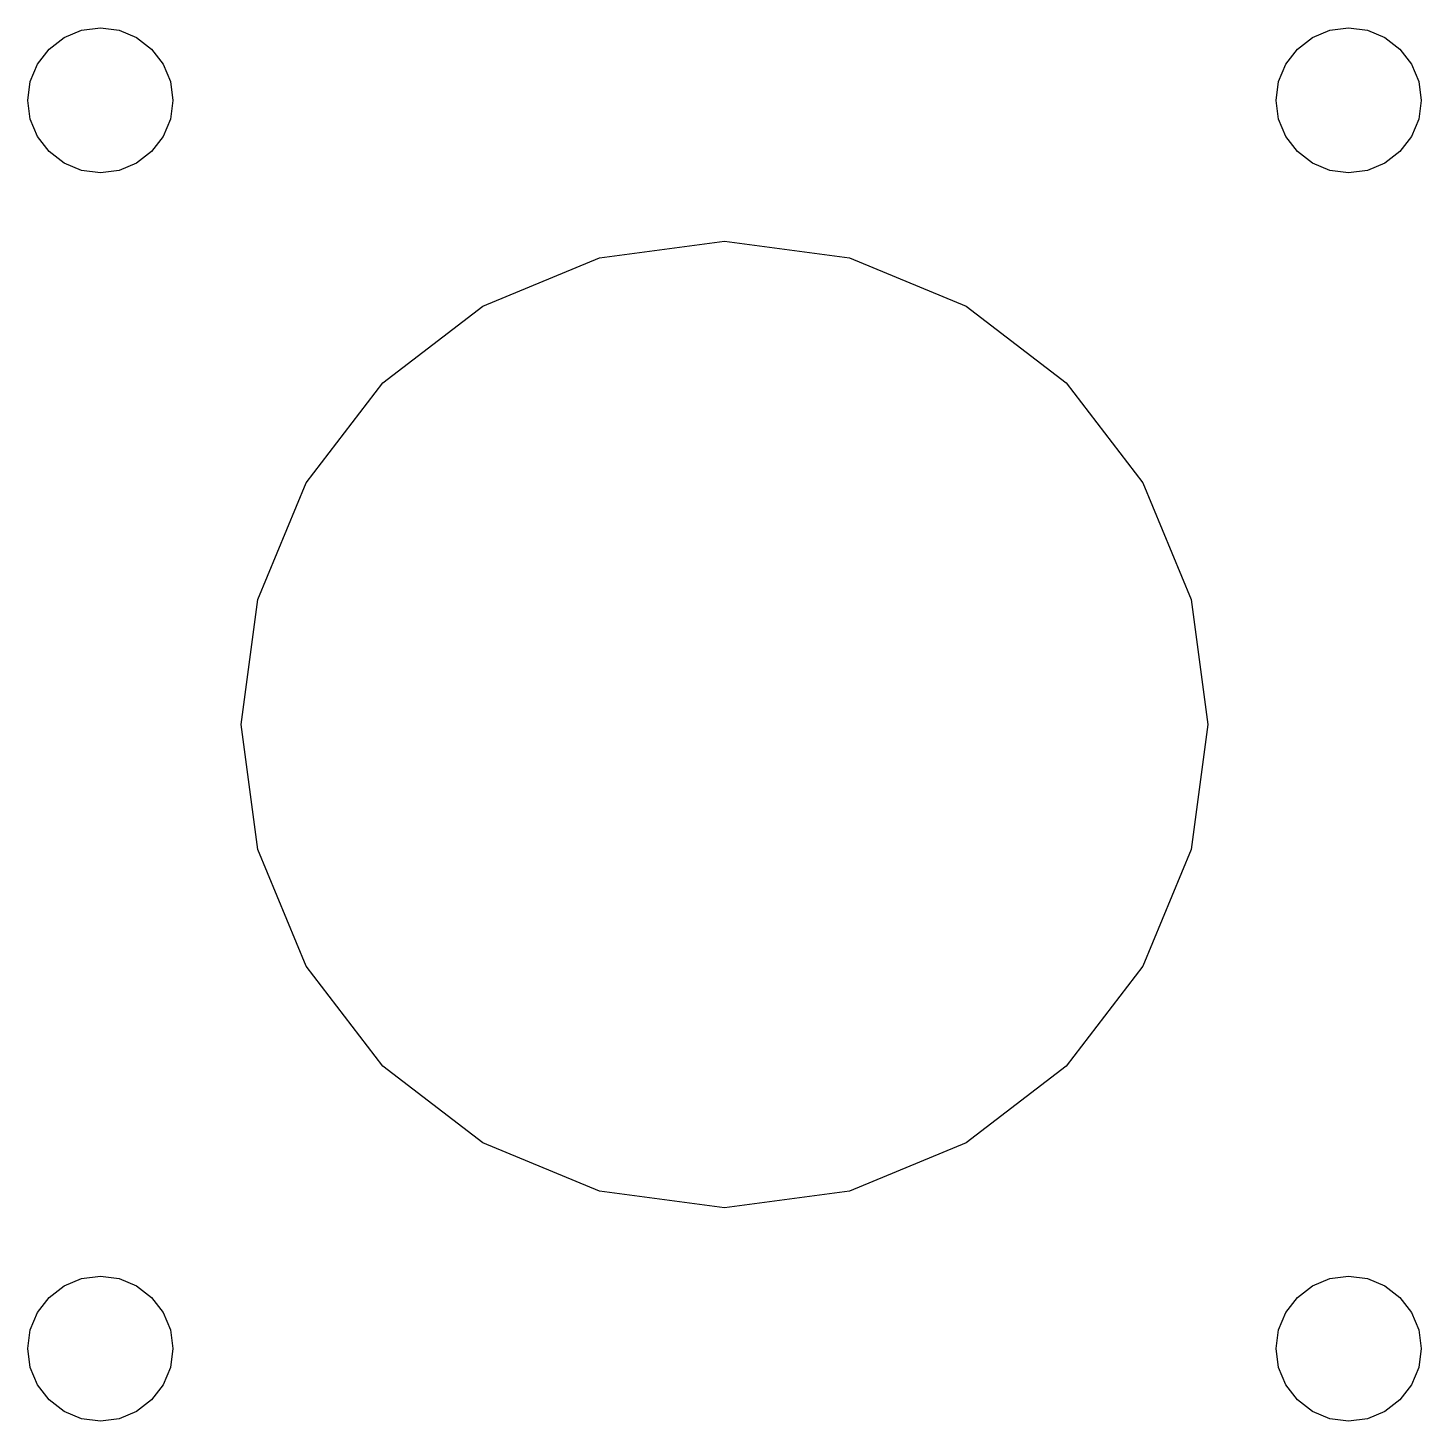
# Model space of a CAD drawing. Header units: metres. Extents: x 3.7 to 38.3, y 3.7 to 38.3.
import ezdxf

# ---------------------------------------------------------------- set-up
doc = ezdxf.new("R2010")
doc.units = ezdxf.units.M

msp = doc.modelspace()

# ---------------------------------------------------------------- linework, layer by layer
at = {"layer": 'Layer0'}
for points in [[(6.773, 35.227, 0), (6.4, 34.941, 0), (5.966, 34.761, 0), (5.5, 34.7, 0), (5.034, 34.761, 0), (4.6, 34.941, 0), (4.227, 35.227, 0), (3.941, 35.6, 0), (3.761, 36.034, 0), (3.7, 36.5, 0), (3.761, 36.966, 0), (3.941, 37.4, 0), (4.227, 37.773, 0), (4.6, 38.059, 0), (5.034, 38.239, 0), (5.5, 38.3, 0), (5.966, 38.239, 0), (6.4, 38.059, 0), (6.773, 37.773, 0), (7.059, 37.4, 0), (7.239, 36.966, 0), (7.3, 36.5, 0), (7.239, 36.034, 0), (7.059, 35.6, 0), (6.773, 35.227, 0)], [(36.5, 38.3, 0), (36.966, 38.239, 0), (37.4, 38.059, 0), (37.773, 37.773, 0), (38.059, 37.4, 0), (38.239, 36.966, 0), (38.3, 36.5, 0), (38.239, 36.034, 0), (38.059, 35.6, 0), (37.773, 35.227, 0), (37.4, 34.941, 0), (36.966, 34.761, 0), (36.5, 34.7, 0), (36.034, 34.761, 0), (35.6, 34.941, 0), (35.227, 35.227, 0), (34.941, 35.6, 0), (34.761, 36.034, 0), (34.7, 36.5, 0), (34.761, 36.966, 0), (34.941, 37.4, 0), (35.227, 37.773, 0), (35.6, 38.059, 0), (36.034, 38.239, 0), (36.5, 38.3, 0)], [(12.515, 29.485, 0), (15, 31.392, 0), (17.894, 32.591, 0), (21, 33, 0), (24.106, 32.591, 0), (27, 31.392, 0), (29.485, 29.485, 0), (31.392, 27, 0), (32.591, 24.106, 0), (33, 21, 0), (32.591, 17.894, 0), (31.392, 15, 0), (29.485, 12.515, 0), (27, 10.608, 0), (24.106, 9.409, 0), (21, 9, 0), (17.894, 9.409, 0), (15, 10.608, 0), (12.515, 12.515, 0), (10.608, 15, 0), (9.409, 17.894, 0), (9, 21, 0), (9.409, 24.106, 0), (10.608, 27, 0), (12.515, 29.485, 0)], [(3.7, 5.5, 0), (3.761, 5.966, 0), (3.941, 6.4, 0), (4.227, 6.773, 0), (4.6, 7.059, 0), (5.034, 7.239, 0), (5.5, 7.3, 0), (5.966, 7.239, 0), (6.4, 7.059, 0), (6.773, 6.773, 0), (7.059, 6.4, 0), (7.239, 5.966, 0), (7.3, 5.5, 0), (7.239, 5.034, 0), (7.059, 4.6, 0), (6.773, 4.227, 0), (6.4, 3.941, 0), (5.966, 3.761, 0), (5.5, 3.7, 0), (5.034, 3.761, 0), (4.6, 3.941, 0), (4.227, 4.227, 0), (3.941, 4.6, 0), (3.761, 5.034, 0), (3.7, 5.5, 0)], [(35.227, 4.227, 0), (34.941, 4.6, 0), (34.761, 5.034, 0), (34.7, 5.5, 0), (34.761, 5.966, 0), (34.941, 6.4, 0), (35.227, 6.773, 0), (35.6, 7.059, 0), (36.034, 7.239, 0), (36.5, 7.3, 0), (36.966, 7.239, 0), (37.4, 7.059, 0), (37.773, 6.773, 0), (38.059, 6.4, 0), (38.239, 5.966, 0), (38.3, 5.5, 0), (38.239, 5.034, 0), (38.059, 4.6, 0), (37.773, 4.227, 0), (37.4, 3.941, 0), (36.966, 3.761, 0), (36.5, 3.7, 0), (36.034, 3.761, 0), (35.6, 3.941, 0), (35.227, 4.227, 0)]]:
    msp.add_polyline3d(points, dxfattribs=at)

doc.saveas('drawing.dxf')
